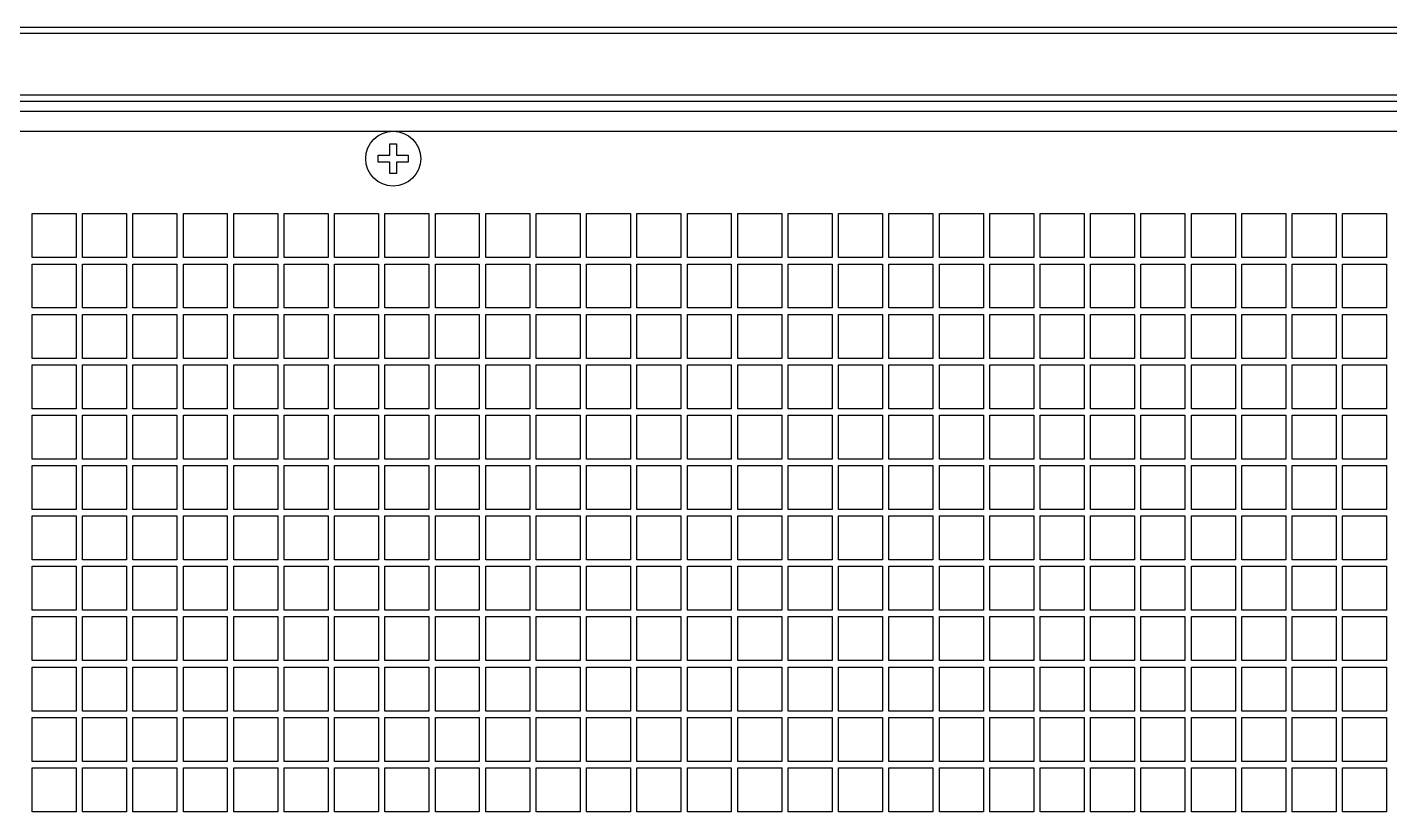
# Model space of a CAD drawing. Header units: millimetres. Extents: x 0 to 191, y 0 to 126.
# Drawn here: x 131.19 to 160.93, y 73.29 to 90.42 of the extents above; entities that cross this region are included whole.
import ezdxf

# ---------------------------------------------------------------- set-up
doc = ezdxf.new("R2010")
doc.units = ezdxf.units.MM
for name, color, linetype in [('2401-00460-M6-12PSTTHC_0', 7, 'Continuous'), ('4212-12590_0', 7, 'Continuous'), ('4212-12608_0', 7, 'Continuous'), ('4212-12662_0', 7, 'Continuous')]:
    doc.layers.add(name, color=color, linetype=linetype)

msp = doc.modelspace()

# ---------------------------------------------------------------- linework, layer by layer
at = {"layer": '2401-00460-M6-12PSTTHC_0', "color": 7, "linetype": 'Continuous'}
for p, q in [((139.105, 87.625), (139.105, 87.875)), ((139.105, 87.875), (139.255, 87.875)), ((139.255, 87.875), (139.255, 87.625)), ((138.855, 87.475), (138.855, 87.625)), ((138.855, 87.625), (139.105, 87.625)), ((139.105, 87.475), (138.855, 87.475)), ((139.105, 87.225), (139.105, 87.475)), ((139.255, 87.625), (139.505, 87.625)), ((139.255, 87.475), (139.255, 87.225)), ((139.505, 87.475), (139.255, 87.475)), ((139.505, 87.625), (139.505, 87.475)), ((139.255, 87.225), (139.105, 87.225))]:
    msp.add_line(p, q, dxfattribs=at)
msp.add_circle((139.18, 87.55), 0.6, dxfattribs=at)
at = {"layer": '4212-12590_0', "color": 7, "linetype": 'Continuous'}
msp.add_line((187.93, 88.58), (122.93, 88.58), dxfattribs=at)
at = {"layer": '4212-12608_0', "color": 7, "linetype": 'Continuous'}
for p, q in [((121.58, 88.15), (189.28, 88.15)), ((131.3, 85.39), (131.3, 86.35)), ((131.3, 86.35), (132.26, 86.35)), ((132.26, 86.35), (132.26, 85.39)), ((132.4, 85.39), (132.4, 86.35)), ((132.4, 86.35), (133.36, 86.35)), ((133.36, 86.35), (133.36, 85.39)), ((133.5, 85.39), (133.5, 86.35)), ((133.5, 86.35), (134.46, 86.35)), ((134.46, 86.35), (134.46, 85.39)), ((134.6, 85.39), (134.6, 86.35)), ((134.6, 86.35), (135.56, 86.35)), ((135.56, 86.35), (135.56, 85.39)), ((135.7, 85.39), (135.7, 86.35)), ((135.7, 86.35), (136.66, 86.35)), ((136.66, 86.35), (136.66, 85.39)), ((136.8, 85.39), (136.8, 86.35)), ((136.8, 86.35), (137.76, 86.35)), ((137.76, 86.35), (137.76, 85.39)), ((137.9, 85.39), (137.9, 86.35)), ((137.9, 86.35), (138.86, 86.35)), ((138.86, 86.35), (138.86, 85.39)), ((139, 85.39), (139, 86.35)), ((139, 86.35), (139.96, 86.35)), ((139.96, 86.35), (139.96, 85.39)), ((140.1, 85.39), (140.1, 86.35)), ((140.1, 86.35), (141.06, 86.35)), ((141.06, 86.35), (141.06, 85.39)), ((141.2, 85.39), (141.2, 86.35)), ((141.2, 86.35), (142.16, 86.35)), ((142.16, 86.35), (142.16, 85.39)), ((142.3, 85.39), (142.3, 86.35)), ((142.3, 86.35), (143.26, 86.35)), ((143.26, 86.35), (143.26, 85.39)), ((143.4, 85.39), (143.4, 86.35)), ((143.4, 86.35), (144.36, 86.35)), ((144.36, 86.35), (144.36, 85.39)), ((144.5, 85.39), (144.5, 86.35)), ((144.5, 86.35), (145.46, 86.35)), ((145.46, 86.35), (145.46, 85.39)), ((145.6, 85.39), (145.6, 86.35)), ((145.6, 86.35), (146.56, 86.35)), ((146.56, 86.35), (146.56, 85.39)), ((146.7, 85.39), (146.7, 86.35)), ((146.7, 86.35), (147.66, 86.35)), ((147.66, 86.35), (147.66, 85.39)), ((147.8, 85.39), (147.8, 86.35)), ((147.8, 86.35), (148.76, 86.35)), ((148.76, 86.35), (148.76, 85.39)), ((148.9, 85.39), (148.9, 86.35)), ((148.9, 86.35), (149.86, 86.35)), ((149.86, 86.35), (149.86, 85.39)), ((150, 85.39), (150, 86.35)), ((150, 86.35), (150.96, 86.35)), ((150.96, 86.35), (150.96, 85.39)), ((151.1, 85.39), (151.1, 86.35)), ((151.1, 86.35), (152.06, 86.35)), ((152.06, 86.35), (152.06, 85.39)), ((152.2, 85.39), (152.2, 86.35)), ((152.2, 86.35), (153.16, 86.35)), ((153.16, 86.35), (153.16, 85.39)), ((153.3, 85.39), (153.3, 86.35)), ((153.3, 86.35), (154.26, 86.35)), ((154.26, 86.35), (154.26, 85.39)), ((154.4, 85.39), (154.4, 86.35)), ((154.4, 86.35), (155.36, 86.35)), ((155.36, 86.35), (155.36, 85.39)), ((155.5, 85.39), (155.5, 86.35)), ((155.5, 86.35), (156.46, 86.35)), ((156.46, 86.35), (156.46, 85.39)), ((156.6, 85.39), (156.6, 86.35)), ((156.6, 86.35), (157.56, 86.35)), ((157.56, 86.35), (157.56, 85.39)), ((157.7, 85.39), (157.7, 86.35)), ((157.7, 86.35), (158.66, 86.35)), ((158.66, 86.35), (158.66, 85.39)), ((158.8, 85.39), (158.8, 86.35)), ((158.8, 86.35), (159.76, 86.35)), ((159.76, 86.35), (159.76, 85.39)), ((159.9, 85.39), (159.9, 86.35)), ((159.9, 86.35), (160.86, 86.35)), ((160.86, 86.35), (160.86, 85.39)), ((132.26, 85.39), (131.3, 85.39)), ((133.36, 85.39), (132.4, 85.39)), ((134.46, 85.39), (133.5, 85.39)), ((135.56, 85.39), (134.6, 85.39)), ((136.66, 85.39), (135.7, 85.39)), ((137.76, 85.39), (136.8, 85.39)), ((138.86, 85.39), (137.9, 85.39)), ((139.96, 85.39), (139, 85.39)), ((141.06, 85.39), (140.1, 85.39)), ((142.16, 85.39), (141.2, 85.39)), ((143.26, 85.39), (142.3, 85.39)), ((144.36, 85.39), (143.4, 85.39)), ((145.46, 85.39), (144.5, 85.39)), ((146.56, 85.39), (145.6, 85.39)), ((147.66, 85.39), (146.7, 85.39)), ((148.76, 85.39), (147.8, 85.39)), ((149.86, 85.39), (148.9, 85.39)), ((150.96, 85.39), (150, 85.39)), ((152.06, 85.39), (151.1, 85.39)), ((153.16, 85.39), (152.2, 85.39)), ((154.26, 85.39), (153.3, 85.39)), ((155.36, 85.39), (154.4, 85.39)), ((156.46, 85.39), (155.5, 85.39)), ((157.56, 85.39), (156.6, 85.39)), ((158.66, 85.39), (157.7, 85.39)), ((159.76, 85.39), (158.8, 85.39)), ((160.86, 85.39), (159.9, 85.39)), ((131.3, 84.29), (131.3, 85.25)), ((131.3, 85.25), (132.26, 85.25)), ((132.26, 85.25), (132.26, 84.29)), ((132.4, 84.29), (132.4, 85.25)), ((132.4, 85.25), (133.36, 85.25)), ((133.36, 85.25), (133.36, 84.29)), ((133.5, 84.29), (133.5, 85.25)), ((133.5, 85.25), (134.46, 85.25)), ((134.46, 85.25), (134.46, 84.29)), ((134.6, 84.29), (134.6, 85.25)), ((134.6, 85.25), (135.56, 85.25)), ((135.56, 85.25), (135.56, 84.29)), ((135.7, 84.29), (135.7, 85.25)), ((135.7, 85.25), (136.66, 85.25)), ((136.66, 85.25), (136.66, 84.29)), ((136.8, 84.29), (136.8, 85.25)), ((136.8, 85.25), (137.76, 85.25)), ((137.76, 85.25), (137.76, 84.29)), ((137.9, 84.29), (137.9, 85.25)), ((137.9, 85.25), (138.86, 85.25)), ((138.86, 85.25), (138.86, 84.29)), ((139, 84.29), (139, 85.25)), ((139, 85.25), (139.96, 85.25)), ((139.96, 85.25), (139.96, 84.29)), ((140.1, 84.29), (140.1, 85.25)), ((140.1, 85.25), (141.06, 85.25)), ((141.06, 85.25), (141.06, 84.29)), ((141.2, 84.29), (141.2, 85.25)), ((141.2, 85.25), (142.16, 85.25)), ((142.16, 85.25), (142.16, 84.29)), ((142.3, 84.29), (142.3, 85.25)), ((142.3, 85.25), (143.26, 85.25)), ((143.26, 85.25), (143.26, 84.29)), ((143.4, 84.29), (143.4, 85.25)), ((143.4, 85.25), (144.36, 85.25)), ((144.36, 85.25), (144.36, 84.29)), ((144.5, 84.29), (144.5, 85.25)), ((144.5, 85.25), (145.46, 85.25)), ((145.46, 85.25), (145.46, 84.29)), ((145.6, 84.29), (145.6, 85.25)), ((145.6, 85.25), (146.56, 85.25)), ((146.56, 85.25), (146.56, 84.29)), ((146.7, 84.29), (146.7, 85.25)), ((146.7, 85.25), (147.66, 85.25)), ((147.66, 85.25), (147.66, 84.29)), ((147.8, 84.29), (147.8, 85.25)), ((147.8, 85.25), (148.76, 85.25)), ((148.76, 85.25), (148.76, 84.29)), ((148.9, 84.29), (148.9, 85.25)), ((148.9, 85.25), (149.86, 85.25)), ((149.86, 85.25), (149.86, 84.29)), ((150, 84.29), (150, 85.25)), ((150, 85.25), (150.96, 85.25)), ((150.96, 85.25), (150.96, 84.29)), ((151.1, 84.29), (151.1, 85.25)), ((151.1, 85.25), (152.06, 85.25)), ((152.06, 85.25), (152.06, 84.29)), ((152.2, 84.29), (152.2, 85.25)), ((152.2, 85.25), (153.16, 85.25)), ((153.16, 85.25), (153.16, 84.29)), ((153.3, 84.29), (153.3, 85.25)), ((153.3, 85.25), (154.26, 85.25)), ((154.26, 85.25), (154.26, 84.29)), ((154.4, 84.29), (154.4, 85.25)), ((154.4, 85.25), (155.36, 85.25)), ((155.36, 85.25), (155.36, 84.29)), ((155.5, 84.29), (155.5, 85.25)), ((155.5, 85.25), (156.46, 85.25)), ((156.46, 85.25), (156.46, 84.29)), ((156.6, 84.29), (156.6, 85.25)), ((156.6, 85.25), (157.56, 85.25)), ((157.56, 85.25), (157.56, 84.29)), ((157.7, 84.29), (157.7, 85.25)), ((157.7, 85.25), (158.66, 85.25)), ((158.66, 85.25), (158.66, 84.29)), ((158.8, 84.29), (158.8, 85.25)), ((158.8, 85.25), (159.76, 85.25)), ((159.76, 85.25), (159.76, 84.29)), ((159.9, 84.29), (159.9, 85.25)), ((159.9, 85.25), (160.86, 85.25)), ((160.86, 85.25), (160.86, 84.29)), ((132.26, 84.29), (131.3, 84.29)), ((133.36, 84.29), (132.4, 84.29)), ((134.46, 84.29), (133.5, 84.29)), ((135.56, 84.29), (134.6, 84.29)), ((136.66, 84.29), (135.7, 84.29)), ((137.76, 84.29), (136.8, 84.29)), ((138.86, 84.29), (137.9, 84.29)), ((139.96, 84.29), (139, 84.29)), ((141.06, 84.29), (140.1, 84.29)), ((142.16, 84.29), (141.2, 84.29)), ((143.26, 84.29), (142.3, 84.29)), ((144.36, 84.29), (143.4, 84.29)), ((145.46, 84.29), (144.5, 84.29)), ((146.56, 84.29), (145.6, 84.29)), ((147.66, 84.29), (146.7, 84.29)), ((148.76, 84.29), (147.8, 84.29)), ((149.86, 84.29), (148.9, 84.29)), ((150.96, 84.29), (150, 84.29)), ((152.06, 84.29), (151.1, 84.29)), ((153.16, 84.29), (152.2, 84.29)), ((154.26, 84.29), (153.3, 84.29)), ((155.36, 84.29), (154.4, 84.29)), ((156.46, 84.29), (155.5, 84.29)), ((157.56, 84.29), (156.6, 84.29)), ((158.66, 84.29), (157.7, 84.29)), ((159.76, 84.29), (158.8, 84.29)), ((160.86, 84.29), (159.9, 84.29)), ((131.3, 83.19), (131.3, 84.15)), ((131.3, 84.15), (132.26, 84.15)), ((132.26, 84.15), (132.26, 83.19)), ((132.4, 83.19), (132.4, 84.15)), ((132.4, 84.15), (133.36, 84.15)), ((133.36, 84.15), (133.36, 83.19)), ((133.5, 83.19), (133.5, 84.15)), ((133.5, 84.15), (134.46, 84.15)), ((134.46, 84.15), (134.46, 83.19)), ((134.6, 83.19), (134.6, 84.15)), ((134.6, 84.15), (135.56, 84.15)), ((135.56, 84.15), (135.56, 83.19)), ((135.7, 83.19), (135.7, 84.15)), ((135.7, 84.15), (136.66, 84.15)), ((136.66, 84.15), (136.66, 83.19)), ((136.8, 83.19), (136.8, 84.15)), ((136.8, 84.15), (137.76, 84.15)), ((137.76, 84.15), (137.76, 83.19)), ((137.9, 83.19), (137.9, 84.15)), ((137.9, 84.15), (138.86, 84.15)), ((138.86, 84.15), (138.86, 83.19)), ((139, 83.19), (139, 84.15)), ((139, 84.15), (139.96, 84.15)), ((139.96, 84.15), (139.96, 83.19)), ((140.1, 83.19), (140.1, 84.15)), ((140.1, 84.15), (141.06, 84.15)), ((141.06, 84.15), (141.06, 83.19)), ((141.2, 83.19), (141.2, 84.15)), ((141.2, 84.15), (142.16, 84.15)), ((142.16, 84.15), (142.16, 83.19)), ((142.3, 83.19), (142.3, 84.15)), ((142.3, 84.15), (143.26, 84.15)), ((143.26, 84.15), (143.26, 83.19)), ((143.4, 83.19), (143.4, 84.15)), ((143.4, 84.15), (144.36, 84.15)), ((144.36, 84.15), (144.36, 83.19)), ((144.5, 83.19), (144.5, 84.15)), ((144.5, 84.15), (145.46, 84.15)), ((145.46, 84.15), (145.46, 83.19)), ((145.6, 83.19), (145.6, 84.15)), ((145.6, 84.15), (146.56, 84.15)), ((146.56, 84.15), (146.56, 83.19)), ((146.7, 83.19), (146.7, 84.15)), ((146.7, 84.15), (147.66, 84.15)), ((147.66, 84.15), (147.66, 83.19)), ((147.8, 83.19), (147.8, 84.15)), ((147.8, 84.15), (148.76, 84.15)), ((148.76, 84.15), (148.76, 83.19)), ((148.9, 83.19), (148.9, 84.15)), ((148.9, 84.15), (149.86, 84.15)), ((149.86, 84.15), (149.86, 83.19)), ((150, 83.19), (150, 84.15)), ((150, 84.15), (150.96, 84.15)), ((150.96, 84.15), (150.96, 83.19)), ((151.1, 83.19), (151.1, 84.15)), ((151.1, 84.15), (152.06, 84.15)), ((152.06, 84.15), (152.06, 83.19)), ((152.2, 83.19), (152.2, 84.15)), ((152.2, 84.15), (153.16, 84.15)), ((153.16, 84.15), (153.16, 83.19)), ((153.3, 83.19), (153.3, 84.15)), ((153.3, 84.15), (154.26, 84.15)), ((154.26, 84.15), (154.26, 83.19)), ((154.4, 83.19), (154.4, 84.15)), ((154.4, 84.15), (155.36, 84.15)), ((155.36, 84.15), (155.36, 83.19)), ((155.5, 83.19), (155.5, 84.15)), ((155.5, 84.15), (156.46, 84.15)), ((156.46, 84.15), (156.46, 83.19)), ((156.6, 83.19), (156.6, 84.15)), ((156.6, 84.15), (157.56, 84.15)), ((157.56, 84.15), (157.56, 83.19)), ((157.7, 83.19), (157.7, 84.15)), ((157.7, 84.15), (158.66, 84.15)), ((158.66, 84.15), (158.66, 83.19)), ((158.8, 83.19), (158.8, 84.15)), ((158.8, 84.15), (159.76, 84.15)), ((159.76, 84.15), (159.76, 83.19)), ((159.9, 83.19), (159.9, 84.15)), ((159.9, 84.15), (160.86, 84.15)), ((160.86, 84.15), (160.86, 83.19)), ((132.26, 83.19), (131.3, 83.19)), ((131.3, 82.09), (131.3, 83.05)), ((131.3, 83.05), (132.26, 83.05)), ((132.26, 83.05), (132.26, 82.09)), ((133.36, 83.19), (132.4, 83.19)), ((132.4, 82.09), (132.4, 83.05)), ((132.4, 83.05), (133.36, 83.05)), ((133.36, 83.05), (133.36, 82.09)), ((134.46, 83.19), (133.5, 83.19)), ((133.5, 82.09), (133.5, 83.05)), ((133.5, 83.05), (134.46, 83.05)), ((134.46, 83.05), (134.46, 82.09)), ((135.56, 83.19), (134.6, 83.19)), ((134.6, 82.09), (134.6, 83.05)), ((134.6, 83.05), (135.56, 83.05)), ((135.56, 83.05), (135.56, 82.09)), ((136.66, 83.19), (135.7, 83.19)), ((135.7, 82.09), (135.7, 83.05)), ((135.7, 83.05), (136.66, 83.05)), ((136.66, 83.05), (136.66, 82.09)), ((137.76, 83.19), (136.8, 83.19)), ((136.8, 82.09), (136.8, 83.05)), ((136.8, 83.05), (137.76, 83.05)), ((137.76, 83.05), (137.76, 82.09)), ((138.86, 83.19), (137.9, 83.19)), ((137.9, 82.09), (137.9, 83.05)), ((137.9, 83.05), (138.86, 83.05)), ((138.86, 83.05), (138.86, 82.09)), ((139.96, 83.19), (139, 83.19)), ((139, 82.09), (139, 83.05)), ((139, 83.05), (139.96, 83.05)), ((139.96, 83.05), (139.96, 82.09)), ((141.06, 83.19), (140.1, 83.19)), ((140.1, 82.09), (140.1, 83.05)), ((140.1, 83.05), (141.06, 83.05)), ((141.06, 83.05), (141.06, 82.09)), ((142.16, 83.19), (141.2, 83.19)), ((141.2, 82.09), (141.2, 83.05)), ((141.2, 83.05), (142.16, 83.05)), ((142.16, 83.05), (142.16, 82.09)), ((143.26, 83.19), (142.3, 83.19)), ((142.3, 82.09), (142.3, 83.05)), ((142.3, 83.05), (143.26, 83.05)), ((143.26, 83.05), (143.26, 82.09)), ((144.36, 83.19), (143.4, 83.19)), ((143.4, 82.09), (143.4, 83.05)), ((143.4, 83.05), (144.36, 83.05)), ((144.36, 83.05), (144.36, 82.09)), ((145.46, 83.19), (144.5, 83.19)), ((144.5, 82.09), (144.5, 83.05)), ((144.5, 83.05), (145.46, 83.05)), ((145.46, 83.05), (145.46, 82.09)), ((146.56, 83.19), (145.6, 83.19)), ((145.6, 82.09), (145.6, 83.05)), ((145.6, 83.05), (146.56, 83.05)), ((146.56, 83.05), (146.56, 82.09)), ((147.66, 83.19), (146.7, 83.19)), ((146.7, 82.09), (146.7, 83.05)), ((146.7, 83.05), (147.66, 83.05)), ((147.66, 83.05), (147.66, 82.09)), ((148.76, 83.19), (147.8, 83.19)), ((147.8, 82.09), (147.8, 83.05)), ((147.8, 83.05), (148.76, 83.05)), ((148.76, 83.05), (148.76, 82.09)), ((149.86, 83.19), (148.9, 83.19)), ((148.9, 82.09), (148.9, 83.05)), ((148.9, 83.05), (149.86, 83.05)), ((149.86, 83.05), (149.86, 82.09)), ((150.96, 83.19), (150, 83.19)), ((150, 83.05), (150.96, 83.05)), ((150, 82.09), (150, 83.05)), ((150.96, 83.05), (150.96, 82.09)), ((152.06, 83.19), (151.1, 83.19)), ((151.1, 83.05), (152.06, 83.05)), ((151.1, 82.09), (151.1, 83.05)), ((152.06, 83.05), (152.06, 82.09)), ((153.16, 83.19), (152.2, 83.19)), ((152.2, 83.05), (153.16, 83.05)), ((152.2, 82.09), (152.2, 83.05)), ((153.16, 83.05), (153.16, 82.09)), ((154.26, 83.19), (153.3, 83.19)), ((153.3, 83.05), (154.26, 83.05)), ((153.3, 82.09), (153.3, 83.05)), ((154.26, 83.05), (154.26, 82.09)), ((155.36, 83.19), (154.4, 83.19)), ((154.4, 83.05), (155.36, 83.05)), ((154.4, 82.09), (154.4, 83.05)), ((155.36, 83.05), (155.36, 82.09)), ((156.46, 83.19), (155.5, 83.19)), ((155.5, 83.05), (156.46, 83.05)), ((155.5, 82.09), (155.5, 83.05)), ((156.46, 83.05), (156.46, 82.09)), ((157.56, 83.19), (156.6, 83.19)), ((156.6, 83.05), (157.56, 83.05)), ((156.6, 82.09), (156.6, 83.05)), ((157.56, 83.05), (157.56, 82.09)), ((158.66, 83.19), (157.7, 83.19)), ((157.7, 83.05), (158.66, 83.05)), ((157.7, 82.09), (157.7, 83.05)), ((158.66, 83.05), (158.66, 82.09)), ((159.76, 83.19), (158.8, 83.19)), ((158.8, 83.05), (159.76, 83.05)), ((158.8, 82.09), (158.8, 83.05)), ((159.76, 83.05), (159.76, 82.09)), ((160.86, 83.19), (159.9, 83.19)), ((159.9, 83.05), (160.86, 83.05)), ((159.9, 82.09), (159.9, 83.05)), ((160.86, 83.05), (160.86, 82.09)), ((132.26, 82.09), (131.3, 82.09)), ((133.36, 82.09), (132.4, 82.09)), ((134.46, 82.09), (133.5, 82.09)), ((135.56, 82.09), (134.6, 82.09)), ((136.66, 82.09), (135.7, 82.09)), ((137.76, 82.09), (136.8, 82.09)), ((138.86, 82.09), (137.9, 82.09)), ((139.96, 82.09), (139, 82.09)), ((141.06, 82.09), (140.1, 82.09)), ((142.16, 82.09), (141.2, 82.09)), ((143.26, 82.09), (142.3, 82.09)), ((144.36, 82.09), (143.4, 82.09)), ((145.46, 82.09), (144.5, 82.09)), ((146.56, 82.09), (145.6, 82.09)), ((147.66, 82.09), (146.7, 82.09)), ((148.76, 82.09), (147.8, 82.09)), ((149.86, 82.09), (148.9, 82.09)), ((150.96, 82.09), (150, 82.09)), ((152.06, 82.09), (151.1, 82.09)), ((153.16, 82.09), (152.2, 82.09)), ((154.26, 82.09), (153.3, 82.09)), ((155.36, 82.09), (154.4, 82.09)), ((156.46, 82.09), (155.5, 82.09)), ((157.56, 82.09), (156.6, 82.09)), ((158.66, 82.09), (157.7, 82.09)), ((159.76, 82.09), (158.8, 82.09)), ((160.86, 82.09), (159.9, 82.09)), ((131.3, 80.99), (131.3, 81.95)), ((131.3, 81.95), (132.26, 81.95)), ((132.26, 81.95), (132.26, 80.99)), ((132.4, 80.99), (132.4, 81.95)), ((132.4, 81.95), (133.36, 81.95)), ((133.36, 81.95), (133.36, 80.99)), ((133.5, 80.99), (133.5, 81.95)), ((133.5, 81.95), (134.46, 81.95)), ((134.46, 81.95), (134.46, 80.99)), ((134.6, 80.99), (134.6, 81.95)), ((134.6, 81.95), (135.56, 81.95)), ((135.56, 81.95), (135.56, 80.99)), ((135.7, 80.99), (135.7, 81.95)), ((135.7, 81.95), (136.66, 81.95)), ((136.66, 81.95), (136.66, 80.99)), ((136.8, 80.99), (136.8, 81.95)), ((136.8, 81.95), (137.76, 81.95)), ((137.76, 81.95), (137.76, 80.99)), ((137.9, 80.99), (137.9, 81.95)), ((137.9, 81.95), (138.86, 81.95)), ((138.86, 81.95), (138.86, 80.99)), ((139, 80.99), (139, 81.95)), ((139, 81.95), (139.96, 81.95)), ((139.96, 81.95), (139.96, 80.99)), ((140.1, 80.99), (140.1, 81.95)), ((140.1, 81.95), (141.06, 81.95)), ((141.06, 81.95), (141.06, 80.99)), ((141.2, 80.99), (141.2, 81.95)), ((141.2, 81.95), (142.16, 81.95)), ((142.16, 81.95), (142.16, 80.99)), ((142.3, 80.99), (142.3, 81.95)), ((142.3, 81.95), (143.26, 81.95)), ((143.26, 81.95), (143.26, 80.99)), ((143.4, 80.99), (143.4, 81.95)), ((143.4, 81.95), (144.36, 81.95)), ((144.36, 81.95), (144.36, 80.99)), ((144.5, 80.99), (144.5, 81.95)), ((144.5, 81.95), (145.46, 81.95)), ((145.46, 81.95), (145.46, 80.99)), ((145.6, 80.99), (145.6, 81.95)), ((145.6, 81.95), (146.56, 81.95)), ((146.56, 81.95), (146.56, 80.99)), ((146.7, 80.99), (146.7, 81.95)), ((146.7, 81.95), (147.66, 81.95)), ((147.66, 81.95), (147.66, 80.99)), ((147.8, 80.99), (147.8, 81.95)), ((147.8, 81.95), (148.76, 81.95)), ((148.76, 81.95), (148.76, 80.99)), ((148.9, 80.99), (148.9, 81.95)), ((148.9, 81.95), (149.86, 81.95)), ((149.86, 81.95), (149.86, 80.99)), ((150, 81.95), (150.96, 81.95)), ((150, 80.99), (150, 81.95)), ((150.96, 81.95), (150.96, 80.99)), ((151.1, 81.95), (152.06, 81.95)), ((151.1, 80.99), (151.1, 81.95)), ((152.06, 81.95), (152.06, 80.99)), ((152.2, 81.95), (153.16, 81.95)), ((152.2, 80.99), (152.2, 81.95)), ((153.16, 81.95), (153.16, 80.99)), ((153.3, 81.95), (154.26, 81.95)), ((153.3, 80.99), (153.3, 81.95)), ((154.26, 81.95), (154.26, 80.99)), ((154.4, 81.95), (155.36, 81.95)), ((154.4, 80.99), (154.4, 81.95)), ((155.36, 81.95), (155.36, 80.99)), ((155.5, 81.95), (156.46, 81.95)), ((155.5, 80.99), (155.5, 81.95)), ((156.46, 81.95), (156.46, 80.99)), ((156.6, 81.95), (157.56, 81.95)), ((156.6, 80.99), (156.6, 81.95)), ((157.56, 81.95), (157.56, 80.99)), ((157.7, 81.95), (158.66, 81.95)), ((157.7, 80.99), (157.7, 81.95)), ((158.66, 81.95), (158.66, 80.99)), ((158.8, 81.95), (159.76, 81.95)), ((158.8, 80.99), (158.8, 81.95)), ((159.76, 81.95), (159.76, 80.99)), ((159.9, 81.95), (160.86, 81.95)), ((159.9, 80.99), (159.9, 81.95)), ((160.86, 81.95), (160.86, 80.99)), ((132.26, 80.99), (131.3, 80.99)), ((133.36, 80.99), (132.4, 80.99)), ((134.46, 80.99), (133.5, 80.99)), ((135.56, 80.99), (134.6, 80.99)), ((136.66, 80.99), (135.7, 80.99)), ((137.76, 80.99), (136.8, 80.99)), ((138.86, 80.99), (137.9, 80.99)), ((139.96, 80.99), (139, 80.99)), ((141.06, 80.99), (140.1, 80.99)), ((142.16, 80.99), (141.2, 80.99)), ((143.26, 80.99), (142.3, 80.99)), ((144.36, 80.99), (143.4, 80.99)), ((145.46, 80.99), (144.5, 80.99)), ((146.56, 80.99), (145.6, 80.99)), ((147.66, 80.99), (146.7, 80.99)), ((148.76, 80.99), (147.8, 80.99)), ((149.86, 80.99), (148.9, 80.99)), ((150.96, 80.99), (150, 80.99)), ((152.06, 80.99), (151.1, 80.99)), ((153.16, 80.99), (152.2, 80.99)), ((154.26, 80.99), (153.3, 80.99)), ((155.36, 80.99), (154.4, 80.99)), ((156.46, 80.99), (155.5, 80.99)), ((157.56, 80.99), (156.6, 80.99)), ((158.66, 80.99), (157.7, 80.99)), ((159.76, 80.99), (158.8, 80.99)), ((160.86, 80.99), (159.9, 80.99)), ((131.3, 79.89), (131.3, 80.85)), ((131.3, 80.85), (132.26, 80.85)), ((132.26, 80.85), (132.26, 79.89)), ((132.4, 79.89), (132.4, 80.85)), ((132.4, 80.85), (133.36, 80.85)), ((133.36, 80.85), (133.36, 79.89)), ((133.5, 79.89), (133.5, 80.85)), ((133.5, 80.85), (134.46, 80.85)), ((134.46, 80.85), (134.46, 79.89)), ((134.6, 79.89), (134.6, 80.85)), ((134.6, 80.85), (135.56, 80.85)), ((135.56, 80.85), (135.56, 79.89)), ((135.7, 79.89), (135.7, 80.85)), ((135.7, 80.85), (136.66, 80.85)), ((136.66, 80.85), (136.66, 79.89)), ((136.8, 79.89), (136.8, 80.85)), ((136.8, 80.85), (137.76, 80.85)), ((137.76, 80.85), (137.76, 79.89)), ((137.9, 79.89), (137.9, 80.85)), ((137.9, 80.85), (138.86, 80.85)), ((138.86, 80.85), (138.86, 79.89)), ((139, 79.89), (139, 80.85)), ((139, 80.85), (139.96, 80.85)), ((139.96, 80.85), (139.96, 79.89)), ((140.1, 79.89), (140.1, 80.85)), ((140.1, 80.85), (141.06, 80.85)), ((141.06, 80.85), (141.06, 79.89)), ((141.2, 79.89), (141.2, 80.85)), ((141.2, 80.85), (142.16, 80.85)), ((142.16, 80.85), (142.16, 79.89)), ((142.3, 79.89), (142.3, 80.85)), ((142.3, 80.85), (143.26, 80.85)), ((143.26, 80.85), (143.26, 79.89)), ((143.4, 79.89), (143.4, 80.85)), ((143.4, 80.85), (144.36, 80.85)), ((144.36, 80.85), (144.36, 79.89)), ((144.5, 79.89), (144.5, 80.85)), ((144.5, 80.85), (145.46, 80.85)), ((145.46, 80.85), (145.46, 79.89)), ((145.6, 79.89), (145.6, 80.85)), ((145.6, 80.85), (146.56, 80.85)), ((146.56, 80.85), (146.56, 79.89)), ((146.7, 79.89), (146.7, 80.85)), ((146.7, 80.85), (147.66, 80.85)), ((147.66, 80.85), (147.66, 79.89)), ((147.8, 79.89), (147.8, 80.85)), ((147.8, 80.85), (148.76, 80.85)), ((148.76, 80.85), (148.76, 79.89)), ((148.9, 79.89), (148.9, 80.85)), ((148.9, 80.85), (149.86, 80.85)), ((149.86, 80.85), (149.86, 79.89)), ((150, 80.85), (150.96, 80.85)), ((150, 79.89), (150, 80.85)), ((150.96, 80.85), (150.96, 79.89)), ((151.1, 80.85), (152.06, 80.85)), ((151.1, 79.89), (151.1, 80.85)), ((152.06, 80.85), (152.06, 79.89)), ((152.2, 80.85), (153.16, 80.85)), ((152.2, 79.89), (152.2, 80.85)), ((153.16, 80.85), (153.16, 79.89)), ((153.3, 80.85), (154.26, 80.85)), ((153.3, 79.89), (153.3, 80.85)), ((154.26, 80.85), (154.26, 79.89)), ((154.4, 80.85), (155.36, 80.85)), ((154.4, 79.89), (154.4, 80.85)), ((155.36, 80.85), (155.36, 79.89)), ((155.5, 80.85), (156.46, 80.85)), ((155.5, 79.89), (155.5, 80.85)), ((156.46, 80.85), (156.46, 79.89)), ((156.6, 80.85), (157.56, 80.85)), ((156.6, 79.89), (156.6, 80.85)), ((157.56, 80.85), (157.56, 79.89)), ((157.7, 80.85), (158.66, 80.85)), ((157.7, 79.89), (157.7, 80.85)), ((158.66, 80.85), (158.66, 79.89)), ((158.8, 80.85), (159.76, 80.85)), ((158.8, 79.89), (158.8, 80.85)), ((159.76, 80.85), (159.76, 79.89)), ((159.9, 80.85), (160.86, 80.85)), ((159.9, 79.89), (159.9, 80.85)), ((160.86, 80.85), (160.86, 79.89)), ((132.26, 79.89), (131.3, 79.89)), ((131.3, 78.79), (131.3, 79.75)), ((131.3, 79.75), (132.26, 79.75)), ((132.26, 79.75), (132.26, 78.79)), ((133.36, 79.89), (132.4, 79.89)), ((132.4, 78.79), (132.4, 79.75)), ((132.4, 79.75), (133.36, 79.75)), ((133.36, 79.75), (133.36, 78.79)), ((134.46, 79.89), (133.5, 79.89)), ((133.5, 78.79), (133.5, 79.75)), ((133.5, 79.75), (134.46, 79.75)), ((134.46, 79.75), (134.46, 78.79)), ((135.56, 79.89), (134.6, 79.89)), ((134.6, 78.79), (134.6, 79.75)), ((134.6, 79.75), (135.56, 79.75)), ((135.56, 79.75), (135.56, 78.79)), ((136.66, 79.89), (135.7, 79.89)), ((135.7, 78.79), (135.7, 79.75)), ((135.7, 79.75), (136.66, 79.75)), ((136.66, 79.75), (136.66, 78.79)), ((137.76, 79.89), (136.8, 79.89)), ((136.8, 78.79), (136.8, 79.75)), ((136.8, 79.75), (137.76, 79.75)), ((137.76, 79.75), (137.76, 78.79)), ((138.86, 79.89), (137.9, 79.89)), ((137.9, 78.79), (137.9, 79.75)), ((137.9, 79.75), (138.86, 79.75)), ((138.86, 79.75), (138.86, 78.79)), ((139.96, 79.89), (139, 79.89)), ((139, 78.79), (139, 79.75)), ((139, 79.75), (139.96, 79.75)), ((139.96, 79.75), (139.96, 78.79)), ((141.06, 79.89), (140.1, 79.89)), ((140.1, 78.79), (140.1, 79.75)), ((140.1, 79.75), (141.06, 79.75)), ((141.06, 79.75), (141.06, 78.79)), ((142.16, 79.89), (141.2, 79.89)), ((141.2, 78.79), (141.2, 79.75)), ((141.2, 79.75), (142.16, 79.75)), ((142.16, 79.75), (142.16, 78.79)), ((143.26, 79.89), (142.3, 79.89)), ((142.3, 78.79), (142.3, 79.75)), ((142.3, 79.75), (143.26, 79.75)), ((143.26, 79.75), (143.26, 78.79)), ((144.36, 79.89), (143.4, 79.89)), ((143.4, 78.79), (143.4, 79.75)), ((143.4, 79.75), (144.36, 79.75)), ((144.36, 79.75), (144.36, 78.79)), ((145.46, 79.89), (144.5, 79.89)), ((144.5, 78.79), (144.5, 79.75)), ((144.5, 79.75), (145.46, 79.75)), ((145.46, 79.75), (145.46, 78.79)), ((146.56, 79.89), (145.6, 79.89)), ((145.6, 78.79), (145.6, 79.75)), ((145.6, 79.75), (146.56, 79.75)), ((146.56, 79.75), (146.56, 78.79)), ((147.66, 79.89), (146.7, 79.89)), ((146.7, 78.79), (146.7, 79.75)), ((146.7, 79.75), (147.66, 79.75)), ((147.66, 79.75), (147.66, 78.79)), ((148.76, 79.89), (147.8, 79.89)), ((147.8, 78.79), (147.8, 79.75)), ((147.8, 79.75), (148.76, 79.75)), ((148.76, 79.75), (148.76, 78.79)), ((149.86, 79.89), (148.9, 79.89)), ((148.9, 78.79), (148.9, 79.75)), ((148.9, 79.75), (149.86, 79.75)), ((149.86, 79.75), (149.86, 78.79)), ((150.96, 79.89), (150, 79.89)), ((150, 79.75), (150.96, 79.75)), ((150, 78.79), (150, 79.75)), ((150.96, 79.75), (150.96, 78.79)), ((152.06, 79.89), (151.1, 79.89)), ((151.1, 79.75), (152.06, 79.75)), ((151.1, 78.79), (151.1, 79.75)), ((152.06, 79.75), (152.06, 78.79)), ((153.16, 79.89), (152.2, 79.89)), ((152.2, 79.75), (153.16, 79.75)), ((152.2, 78.79), (152.2, 79.75)), ((153.16, 79.75), (153.16, 78.79)), ((154.26, 79.89), (153.3, 79.89)), ((153.3, 79.75), (154.26, 79.75)), ((153.3, 78.79), (153.3, 79.75)), ((154.26, 79.75), (154.26, 78.79)), ((155.36, 79.89), (154.4, 79.89)), ((154.4, 79.75), (155.36, 79.75)), ((154.4, 78.79), (154.4, 79.75)), ((155.36, 79.75), (155.36, 78.79)), ((156.46, 79.89), (155.5, 79.89)), ((155.5, 79.75), (156.46, 79.75)), ((155.5, 78.79), (155.5, 79.75)), ((156.46, 79.75), (156.46, 78.79)), ((157.56, 79.89), (156.6, 79.89)), ((156.6, 79.75), (157.56, 79.75)), ((156.6, 78.79), (156.6, 79.75)), ((157.56, 79.75), (157.56, 78.79)), ((158.66, 79.89), (157.7, 79.89)), ((157.7, 79.75), (158.66, 79.75)), ((157.7, 78.79), (157.7, 79.75)), ((158.66, 79.75), (158.66, 78.79)), ((159.76, 79.89), (158.8, 79.89)), ((158.8, 79.75), (159.76, 79.75)), ((158.8, 78.79), (158.8, 79.75)), ((159.76, 79.75), (159.76, 78.79)), ((160.86, 79.89), (159.9, 79.89)), ((159.9, 79.75), (160.86, 79.75)), ((159.9, 78.79), (159.9, 79.75)), ((160.86, 79.75), (160.86, 78.79)), ((132.26, 78.79), (131.3, 78.79)), ((131.3, 77.69), (131.3, 78.65)), ((131.3, 78.65), (132.26, 78.65)), ((132.26, 78.65), (132.26, 77.69)), ((133.36, 78.79), (132.4, 78.79)), ((132.4, 77.69), (132.4, 78.65)), ((132.4, 78.65), (133.36, 78.65)), ((133.36, 78.65), (133.36, 77.69)), ((134.46, 78.79), (133.5, 78.79)), ((133.5, 77.69), (133.5, 78.65)), ((133.5, 78.65), (134.46, 78.65)), ((134.46, 78.65), (134.46, 77.69)), ((135.56, 78.79), (134.6, 78.79)), ((134.6, 77.69), (134.6, 78.65)), ((134.6, 78.65), (135.56, 78.65)), ((135.56, 78.65), (135.56, 77.69)), ((136.66, 78.79), (135.7, 78.79)), ((135.7, 77.69), (135.7, 78.65)), ((135.7, 78.65), (136.66, 78.65)), ((136.66, 78.65), (136.66, 77.69)), ((137.76, 78.79), (136.8, 78.79)), ((136.8, 77.69), (136.8, 78.65)), ((136.8, 78.65), (137.76, 78.65)), ((137.76, 78.65), (137.76, 77.69)), ((138.86, 78.79), (137.9, 78.79)), ((137.9, 77.69), (137.9, 78.65)), ((137.9, 78.65), (138.86, 78.65)), ((138.86, 78.65), (138.86, 77.69)), ((139.96, 78.79), (139, 78.79)), ((139, 77.69), (139, 78.65)), ((139, 78.65), (139.96, 78.65)), ((139.96, 78.65), (139.96, 77.69)), ((141.06, 78.79), (140.1, 78.79)), ((140.1, 77.69), (140.1, 78.65)), ((140.1, 78.65), (141.06, 78.65)), ((141.06, 78.65), (141.06, 77.69)), ((142.16, 78.79), (141.2, 78.79)), ((141.2, 77.69), (141.2, 78.65)), ((141.2, 78.65), (142.16, 78.65)), ((142.16, 78.65), (142.16, 77.69)), ((143.26, 78.79), (142.3, 78.79)), ((142.3, 77.69), (142.3, 78.65)), ((142.3, 78.65), (143.26, 78.65)), ((143.26, 78.65), (143.26, 77.69)), ((144.36, 78.79), (143.4, 78.79)), ((143.4, 77.69), (143.4, 78.65)), ((143.4, 78.65), (144.36, 78.65)), ((144.36, 78.65), (144.36, 77.69)), ((145.46, 78.79), (144.5, 78.79)), ((144.5, 77.69), (144.5, 78.65)), ((144.5, 78.65), (145.46, 78.65)), ((145.46, 78.65), (145.46, 77.69)), ((146.56, 78.79), (145.6, 78.79)), ((145.6, 77.69), (145.6, 78.65)), ((145.6, 78.65), (146.56, 78.65)), ((146.56, 78.65), (146.56, 77.69)), ((147.66, 78.79), (146.7, 78.79)), ((146.7, 77.69), (146.7, 78.65)), ((146.7, 78.65), (147.66, 78.65)), ((147.66, 78.65), (147.66, 77.69)), ((148.76, 78.79), (147.8, 78.79)), ((147.8, 77.69), (147.8, 78.65)), ((147.8, 78.65), (148.76, 78.65)), ((148.76, 78.65), (148.76, 77.69)), ((149.86, 78.79), (148.9, 78.79)), ((148.9, 77.69), (148.9, 78.65)), ((148.9, 78.65), (149.86, 78.65)), ((149.86, 78.65), (149.86, 77.69)), ((150.96, 78.79), (150, 78.79)), ((150, 78.65), (150.96, 78.65)), ((150, 77.69), (150, 78.65)), ((150.96, 78.65), (150.96, 77.69)), ((152.06, 78.79), (151.1, 78.79)), ((151.1, 78.65), (152.06, 78.65)), ((151.1, 77.69), (151.1, 78.65)), ((152.06, 78.65), (152.06, 77.69)), ((153.16, 78.79), (152.2, 78.79)), ((152.2, 78.65), (153.16, 78.65)), ((152.2, 77.69), (152.2, 78.65)), ((153.16, 78.65), (153.16, 77.69)), ((154.26, 78.79), (153.3, 78.79)), ((153.3, 78.65), (154.26, 78.65)), ((153.3, 77.69), (153.3, 78.65)), ((154.26, 78.65), (154.26, 77.69)), ((155.36, 78.79), (154.4, 78.79)), ((154.4, 78.65), (155.36, 78.65)), ((154.4, 77.69), (154.4, 78.65)), ((155.36, 78.65), (155.36, 77.69)), ((156.46, 78.79), (155.5, 78.79)), ((155.5, 78.65), (156.46, 78.65)), ((155.5, 77.69), (155.5, 78.65)), ((156.46, 78.65), (156.46, 77.69)), ((157.56, 78.79), (156.6, 78.79)), ((156.6, 78.65), (157.56, 78.65)), ((156.6, 77.69), (156.6, 78.65)), ((157.56, 78.65), (157.56, 77.69)), ((158.66, 78.79), (157.7, 78.79)), ((157.7, 78.65), (158.66, 78.65)), ((157.7, 77.69), (157.7, 78.65)), ((158.66, 78.65), (158.66, 77.69)), ((159.76, 78.79), (158.8, 78.79)), ((158.8, 78.65), (159.76, 78.65)), ((158.8, 77.69), (158.8, 78.65)), ((159.76, 78.65), (159.76, 77.69)), ((160.86, 78.79), (159.9, 78.79)), ((159.9, 78.65), (160.86, 78.65)), ((159.9, 77.69), (159.9, 78.65)), ((160.86, 78.65), (160.86, 77.69)), ((132.26, 77.69), (131.3, 77.69)), ((133.36, 77.69), (132.4, 77.69)), ((134.46, 77.69), (133.5, 77.69)), ((135.56, 77.69), (134.6, 77.69)), ((136.66, 77.69), (135.7, 77.69)), ((137.76, 77.69), (136.8, 77.69)), ((138.86, 77.69), (137.9, 77.69)), ((139.96, 77.69), (139, 77.69)), ((141.06, 77.69), (140.1, 77.69)), ((142.16, 77.69), (141.2, 77.69)), ((143.26, 77.69), (142.3, 77.69)), ((144.36, 77.69), (143.4, 77.69)), ((145.46, 77.69), (144.5, 77.69)), ((146.56, 77.69), (145.6, 77.69)), ((147.66, 77.69), (146.7, 77.69)), ((148.76, 77.69), (147.8, 77.69)), ((149.86, 77.69), (148.9, 77.69)), ((150.96, 77.69), (150, 77.69)), ((152.06, 77.69), (151.1, 77.69)), ((153.16, 77.69), (152.2, 77.69)), ((154.26, 77.69), (153.3, 77.69)), ((155.36, 77.69), (154.4, 77.69)), ((156.46, 77.69), (155.5, 77.69)), ((157.56, 77.69), (156.6, 77.69)), ((158.66, 77.69), (157.7, 77.69)), ((159.76, 77.69), (158.8, 77.69)), ((160.86, 77.69), (159.9, 77.69)), ((131.3, 76.59), (131.3, 77.55)), ((131.3, 77.55), (132.26, 77.55)), ((132.26, 77.55), (132.26, 76.59)), ((132.4, 76.59), (132.4, 77.55)), ((132.4, 77.55), (133.36, 77.55)), ((133.36, 77.55), (133.36, 76.59)), ((133.5, 76.59), (133.5, 77.55)), ((133.5, 77.55), (134.46, 77.55)), ((134.46, 77.55), (134.46, 76.59)), ((134.6, 76.59), (134.6, 77.55)), ((134.6, 77.55), (135.56, 77.55)), ((135.56, 77.55), (135.56, 76.59)), ((135.7, 76.59), (135.7, 77.55)), ((135.7, 77.55), (136.66, 77.55)), ((136.66, 77.55), (136.66, 76.59)), ((136.8, 76.59), (136.8, 77.55)), ((136.8, 77.55), (137.76, 77.55)), ((137.76, 77.55), (137.76, 76.59)), ((137.9, 76.59), (137.9, 77.55)), ((137.9, 77.55), (138.86, 77.55)), ((138.86, 77.55), (138.86, 76.59)), ((139, 76.59), (139, 77.55)), ((139, 77.55), (139.96, 77.55)), ((139.96, 77.55), (139.96, 76.59)), ((140.1, 76.59), (140.1, 77.55)), ((140.1, 77.55), (141.06, 77.55)), ((141.06, 77.55), (141.06, 76.59)), ((141.2, 76.59), (141.2, 77.55)), ((141.2, 77.55), (142.16, 77.55)), ((142.16, 77.55), (142.16, 76.59)), ((142.3, 76.59), (142.3, 77.55)), ((142.3, 77.55), (143.26, 77.55)), ((143.26, 77.55), (143.26, 76.59)), ((143.4, 76.59), (143.4, 77.55)), ((143.4, 77.55), (144.36, 77.55)), ((144.36, 77.55), (144.36, 76.59)), ((144.5, 76.59), (144.5, 77.55)), ((144.5, 77.55), (145.46, 77.55)), ((145.46, 77.55), (145.46, 76.59)), ((145.6, 76.59), (145.6, 77.55)), ((145.6, 77.55), (146.56, 77.55)), ((146.56, 77.55), (146.56, 76.59)), ((146.7, 76.59), (146.7, 77.55)), ((146.7, 77.55), (147.66, 77.55)), ((147.66, 77.55), (147.66, 76.59)), ((147.8, 76.59), (147.8, 77.55)), ((147.8, 77.55), (148.76, 77.55)), ((148.76, 77.55), (148.76, 76.59)), ((148.9, 76.59), (148.9, 77.55)), ((148.9, 77.55), (149.86, 77.55)), ((149.86, 77.55), (149.86, 76.59)), ((150, 77.55), (150.96, 77.55)), ((150, 76.59), (150, 77.55)), ((150.96, 77.55), (150.96, 76.59)), ((151.1, 77.55), (152.06, 77.55)), ((151.1, 76.59), (151.1, 77.55)), ((152.06, 77.55), (152.06, 76.59)), ((152.2, 77.55), (153.16, 77.55)), ((152.2, 76.59), (152.2, 77.55)), ((153.16, 77.55), (153.16, 76.59)), ((153.3, 77.55), (154.26, 77.55)), ((153.3, 76.59), (153.3, 77.55)), ((154.26, 77.55), (154.26, 76.59)), ((154.4, 77.55), (155.36, 77.55)), ((154.4, 76.59), (154.4, 77.55)), ((155.36, 77.55), (155.36, 76.59)), ((155.5, 77.55), (156.46, 77.55)), ((155.5, 76.59), (155.5, 77.55)), ((156.46, 77.55), (156.46, 76.59)), ((156.6, 77.55), (157.56, 77.55)), ((156.6, 76.59), (156.6, 77.55)), ((157.56, 77.55), (157.56, 76.59)), ((157.7, 77.55), (158.66, 77.55)), ((157.7, 76.59), (157.7, 77.55)), ((158.66, 77.55), (158.66, 76.59)), ((158.8, 77.55), (159.76, 77.55)), ((158.8, 76.59), (158.8, 77.55)), ((159.76, 77.55), (159.76, 76.59)), ((159.9, 77.55), (160.86, 77.55)), ((159.9, 76.59), (159.9, 77.55)), ((160.86, 77.55), (160.86, 76.59)), ((132.26, 76.59), (131.3, 76.59)), ((131.3, 75.49), (131.3, 76.45)), ((131.3, 76.45), (132.26, 76.45)), ((132.26, 76.45), (132.26, 75.49)), ((133.36, 76.59), (132.4, 76.59)), ((132.4, 75.49), (132.4, 76.45)), ((132.4, 76.45), (133.36, 76.45)), ((133.36, 76.45), (133.36, 75.49)), ((134.46, 76.59), (133.5, 76.59)), ((133.5, 75.49), (133.5, 76.45)), ((133.5, 76.45), (134.46, 76.45)), ((134.46, 76.45), (134.46, 75.49)), ((135.56, 76.59), (134.6, 76.59)), ((134.6, 75.49), (134.6, 76.45)), ((134.6, 76.45), (135.56, 76.45)), ((135.56, 76.45), (135.56, 75.49)), ((136.66, 76.59), (135.7, 76.59)), ((135.7, 75.49), (135.7, 76.45)), ((135.7, 76.45), (136.66, 76.45)), ((136.66, 76.45), (136.66, 75.49)), ((137.76, 76.59), (136.8, 76.59)), ((136.8, 75.49), (136.8, 76.45)), ((136.8, 76.45), (137.76, 76.45)), ((137.76, 76.45), (137.76, 75.49)), ((138.86, 76.59), (137.9, 76.59)), ((137.9, 75.49), (137.9, 76.45)), ((137.9, 76.45), (138.86, 76.45)), ((138.86, 76.45), (138.86, 75.49)), ((139.96, 76.59), (139, 76.59)), ((139, 75.49), (139, 76.45)), ((139, 76.45), (139.96, 76.45)), ((139.96, 76.45), (139.96, 75.49)), ((141.06, 76.59), (140.1, 76.59)), ((140.1, 75.49), (140.1, 76.45)), ((140.1, 76.45), (141.06, 76.45)), ((141.06, 76.45), (141.06, 75.49)), ((142.16, 76.59), (141.2, 76.59)), ((141.2, 75.49), (141.2, 76.45)), ((141.2, 76.45), (142.16, 76.45)), ((142.16, 76.45), (142.16, 75.49)), ((143.26, 76.59), (142.3, 76.59)), ((142.3, 75.49), (142.3, 76.45)), ((142.3, 76.45), (143.26, 76.45)), ((143.26, 76.45), (143.26, 75.49)), ((144.36, 76.59), (143.4, 76.59)), ((143.4, 75.49), (143.4, 76.45)), ((143.4, 76.45), (144.36, 76.45)), ((144.36, 76.45), (144.36, 75.49)), ((145.46, 76.59), (144.5, 76.59)), ((144.5, 75.49), (144.5, 76.45)), ((144.5, 76.45), (145.46, 76.45)), ((145.46, 76.45), (145.46, 75.49)), ((146.56, 76.59), (145.6, 76.59)), ((145.6, 75.49), (145.6, 76.45)), ((145.6, 76.45), (146.56, 76.45)), ((146.56, 76.45), (146.56, 75.49)), ((147.66, 76.59), (146.7, 76.59)), ((146.7, 75.49), (146.7, 76.45)), ((146.7, 76.45), (147.66, 76.45)), ((147.66, 76.45), (147.66, 75.49)), ((148.76, 76.59), (147.8, 76.59)), ((147.8, 75.49), (147.8, 76.45)), ((147.8, 76.45), (148.76, 76.45)), ((148.76, 76.45), (148.76, 75.49)), ((149.86, 76.59), (148.9, 76.59)), ((148.9, 75.49), (148.9, 76.45)), ((148.9, 76.45), (149.86, 76.45)), ((149.86, 76.45), (149.86, 75.49)), ((150.96, 76.59), (150, 76.59)), ((150, 76.45), (150.96, 76.45)), ((150, 75.49), (150, 76.45)), ((150.96, 76.45), (150.96, 75.49)), ((152.06, 76.59), (151.1, 76.59)), ((151.1, 76.45), (152.06, 76.45)), ((151.1, 75.49), (151.1, 76.45)), ((152.06, 76.45), (152.06, 75.49)), ((153.16, 76.59), (152.2, 76.59)), ((152.2, 76.45), (153.16, 76.45)), ((152.2, 75.49), (152.2, 76.45)), ((153.16, 76.45), (153.16, 75.49)), ((154.26, 76.59), (153.3, 76.59)), ((153.3, 76.45), (154.26, 76.45)), ((153.3, 75.49), (153.3, 76.45)), ((154.26, 76.45), (154.26, 75.49)), ((155.36, 76.59), (154.4, 76.59)), ((154.4, 76.45), (155.36, 76.45)), ((154.4, 75.49), (154.4, 76.45)), ((155.36, 76.45), (155.36, 75.49)), ((156.46, 76.59), (155.5, 76.59)), ((155.5, 76.45), (156.46, 76.45)), ((155.5, 75.49), (155.5, 76.45)), ((156.46, 76.45), (156.46, 75.49)), ((157.56, 76.59), (156.6, 76.59)), ((156.6, 76.45), (157.56, 76.45)), ((156.6, 75.49), (156.6, 76.45)), ((157.56, 76.45), (157.56, 75.49)), ((158.66, 76.59), (157.7, 76.59)), ((157.7, 76.45), (158.66, 76.45)), ((157.7, 75.49), (157.7, 76.45)), ((158.66, 76.45), (158.66, 75.49)), ((159.76, 76.59), (158.8, 76.59)), ((158.8, 76.45), (159.76, 76.45)), ((158.8, 75.49), (158.8, 76.45)), ((159.76, 76.45), (159.76, 75.49)), ((160.86, 76.59), (159.9, 76.59)), ((159.9, 76.45), (160.86, 76.45)), ((159.9, 75.49), (159.9, 76.45)), ((160.86, 76.45), (160.86, 75.49)), ((132.26, 75.49), (131.3, 75.49)), ((131.3, 74.39), (131.3, 75.35)), ((131.3, 75.35), (132.26, 75.35)), ((132.26, 75.35), (132.26, 74.39)), ((133.36, 75.49), (132.4, 75.49)), ((132.4, 74.39), (132.4, 75.35)), ((132.4, 75.35), (133.36, 75.35)), ((133.36, 75.35), (133.36, 74.39)), ((134.46, 75.49), (133.5, 75.49)), ((133.5, 74.39), (133.5, 75.35)), ((133.5, 75.35), (134.46, 75.35)), ((134.46, 75.35), (134.46, 74.39)), ((135.56, 75.49), (134.6, 75.49)), ((134.6, 74.39), (134.6, 75.35)), ((134.6, 75.35), (135.56, 75.35)), ((135.56, 75.35), (135.56, 74.39)), ((136.66, 75.49), (135.7, 75.49)), ((135.7, 74.39), (135.7, 75.35)), ((135.7, 75.35), (136.66, 75.35)), ((136.66, 75.35), (136.66, 74.39)), ((137.76, 75.49), (136.8, 75.49)), ((136.8, 74.39), (136.8, 75.35)), ((136.8, 75.35), (137.76, 75.35)), ((137.76, 75.35), (137.76, 74.39)), ((138.86, 75.49), (137.9, 75.49)), ((137.9, 74.39), (137.9, 75.35)), ((137.9, 75.35), (138.86, 75.35)), ((138.86, 75.35), (138.86, 74.39)), ((139.96, 75.49), (139, 75.49)), ((139, 74.39), (139, 75.35)), ((139, 75.35), (139.96, 75.35)), ((139.96, 75.35), (139.96, 74.39)), ((141.06, 75.49), (140.1, 75.49)), ((140.1, 74.39), (140.1, 75.35)), ((140.1, 75.35), (141.06, 75.35)), ((141.06, 75.35), (141.06, 74.39)), ((142.16, 75.49), (141.2, 75.49)), ((141.2, 74.39), (141.2, 75.35)), ((141.2, 75.35), (142.16, 75.35)), ((142.16, 75.35), (142.16, 74.39)), ((143.26, 75.49), (142.3, 75.49)), ((142.3, 74.39), (142.3, 75.35)), ((142.3, 75.35), (143.26, 75.35)), ((143.26, 75.35), (143.26, 74.39)), ((144.36, 75.49), (143.4, 75.49)), ((143.4, 74.39), (143.4, 75.35)), ((143.4, 75.35), (144.36, 75.35)), ((144.36, 75.35), (144.36, 74.39)), ((145.46, 75.49), (144.5, 75.49)), ((144.5, 74.39), (144.5, 75.35)), ((144.5, 75.35), (145.46, 75.35)), ((145.46, 75.35), (145.46, 74.39)), ((146.56, 75.49), (145.6, 75.49)), ((145.6, 74.39), (145.6, 75.35)), ((145.6, 75.35), (146.56, 75.35)), ((146.56, 75.35), (146.56, 74.39)), ((147.66, 75.49), (146.7, 75.49)), ((146.7, 74.39), (146.7, 75.35)), ((146.7, 75.35), (147.66, 75.35)), ((147.66, 75.35), (147.66, 74.39)), ((148.76, 75.49), (147.8, 75.49)), ((147.8, 74.39), (147.8, 75.35)), ((147.8, 75.35), (148.76, 75.35)), ((148.76, 75.35), (148.76, 74.39)), ((149.86, 75.49), (148.9, 75.49)), ((148.9, 74.39), (148.9, 75.35)), ((148.9, 75.35), (149.86, 75.35)), ((149.86, 75.35), (149.86, 74.39)), ((150.96, 75.49), (150, 75.49)), ((150, 75.35), (150.96, 75.35)), ((150, 74.39), (150, 75.35)), ((150.96, 75.35), (150.96, 74.39)), ((152.06, 75.49), (151.1, 75.49)), ((151.1, 75.35), (152.06, 75.35)), ((151.1, 74.39), (151.1, 75.35)), ((152.06, 75.35), (152.06, 74.39)), ((153.16, 75.49), (152.2, 75.49)), ((152.2, 75.35), (153.16, 75.35)), ((152.2, 74.39), (152.2, 75.35)), ((153.16, 75.35), (153.16, 74.39)), ((154.26, 75.49), (153.3, 75.49)), ((153.3, 75.35), (154.26, 75.35)), ((153.3, 74.39), (153.3, 75.35)), ((154.26, 75.35), (154.26, 74.39)), ((155.36, 75.49), (154.4, 75.49)), ((154.4, 75.35), (155.36, 75.35)), ((154.4, 74.39), (154.4, 75.35)), ((155.36, 75.35), (155.36, 74.39)), ((156.46, 75.49), (155.5, 75.49)), ((155.5, 75.35), (156.46, 75.35)), ((155.5, 74.39), (155.5, 75.35)), ((156.46, 75.35), (156.46, 74.39)), ((157.56, 75.49), (156.6, 75.49)), ((156.6, 75.35), (157.56, 75.35)), ((156.6, 74.39), (156.6, 75.35)), ((157.56, 75.35), (157.56, 74.39)), ((158.66, 75.49), (157.7, 75.49)), ((157.7, 75.35), (158.66, 75.35)), ((157.7, 74.39), (157.7, 75.35)), ((158.66, 75.35), (158.66, 74.39)), ((159.76, 75.49), (158.8, 75.49)), ((158.8, 75.35), (159.76, 75.35)), ((158.8, 74.39), (158.8, 75.35)), ((159.76, 75.35), (159.76, 74.39)), ((160.86, 75.49), (159.9, 75.49)), ((159.9, 75.35), (160.86, 75.35)), ((159.9, 74.39), (159.9, 75.35)), ((160.86, 75.35), (160.86, 74.39)), ((132.26, 74.39), (131.3, 74.39)), ((133.36, 74.39), (132.4, 74.39)), ((134.46, 74.39), (133.5, 74.39)), ((135.56, 74.39), (134.6, 74.39)), ((136.66, 74.39), (135.7, 74.39)), ((137.76, 74.39), (136.8, 74.39)), ((138.86, 74.39), (137.9, 74.39)), ((139.96, 74.39), (139, 74.39)), ((141.06, 74.39), (140.1, 74.39)), ((142.16, 74.39), (141.2, 74.39)), ((143.26, 74.39), (142.3, 74.39)), ((144.36, 74.39), (143.4, 74.39)), ((145.46, 74.39), (144.5, 74.39)), ((146.56, 74.39), (145.6, 74.39)), ((147.66, 74.39), (146.7, 74.39)), ((148.76, 74.39), (147.8, 74.39)), ((149.86, 74.39), (148.9, 74.39)), ((150.96, 74.39), (150, 74.39)), ((152.06, 74.39), (151.1, 74.39)), ((153.16, 74.39), (152.2, 74.39)), ((154.26, 74.39), (153.3, 74.39)), ((155.36, 74.39), (154.4, 74.39)), ((156.46, 74.39), (155.5, 74.39)), ((157.56, 74.39), (156.6, 74.39)), ((158.66, 74.39), (157.7, 74.39)), ((159.76, 74.39), (158.8, 74.39)), ((160.86, 74.39), (159.9, 74.39)), ((131.3, 73.29), (131.3, 74.25)), ((131.3, 74.25), (132.26, 74.25)), ((132.26, 74.25), (132.26, 73.29)), ((132.4, 73.29), (132.4, 74.25)), ((132.4, 74.25), (133.36, 74.25)), ((133.36, 74.25), (133.36, 73.29)), ((133.5, 73.29), (133.5, 74.25)), ((133.5, 74.25), (134.46, 74.25)), ((134.46, 74.25), (134.46, 73.29)), ((134.6, 73.29), (134.6, 74.25)), ((134.6, 74.25), (135.56, 74.25)), ((135.56, 74.25), (135.56, 73.29)), ((135.7, 73.29), (135.7, 74.25)), ((135.7, 74.25), (136.66, 74.25)), ((136.66, 74.25), (136.66, 73.29)), ((136.8, 73.29), (136.8, 74.25)), ((136.8, 74.25), (137.76, 74.25)), ((137.76, 74.25), (137.76, 73.29)), ((137.9, 73.29), (137.9, 74.25)), ((137.9, 74.25), (138.86, 74.25)), ((138.86, 74.25), (138.86, 73.29)), ((139, 73.29), (139, 74.25)), ((139, 74.25), (139.96, 74.25)), ((139.96, 74.25), (139.96, 73.29)), ((140.1, 73.29), (140.1, 74.25)), ((140.1, 74.25), (141.06, 74.25)), ((141.06, 74.25), (141.06, 73.29)), ((141.2, 73.29), (141.2, 74.25)), ((141.2, 74.25), (142.16, 74.25)), ((142.16, 74.25), (142.16, 73.29)), ((142.3, 73.29), (142.3, 74.25)), ((142.3, 74.25), (143.26, 74.25)), ((143.26, 74.25), (143.26, 73.29)), ((143.4, 73.29), (143.4, 74.25)), ((143.4, 74.25), (144.36, 74.25)), ((144.36, 74.25), (144.36, 73.29)), ((144.5, 73.29), (144.5, 74.25)), ((144.5, 74.25), (145.46, 74.25)), ((145.46, 74.25), (145.46, 73.29)), ((145.6, 73.29), (145.6, 74.25)), ((145.6, 74.25), (146.56, 74.25)), ((146.56, 74.25), (146.56, 73.29)), ((146.7, 73.29), (146.7, 74.25)), ((146.7, 74.25), (147.66, 74.25)), ((147.66, 74.25), (147.66, 73.29)), ((147.8, 73.29), (147.8, 74.25)), ((147.8, 74.25), (148.76, 74.25)), ((148.76, 74.25), (148.76, 73.29)), ((148.9, 73.29), (148.9, 74.25)), ((148.9, 74.25), (149.86, 74.25)), ((149.86, 74.25), (149.86, 73.29)), ((150, 74.25), (150.96, 74.25)), ((150, 73.29), (150, 74.25)), ((150.96, 74.25), (150.96, 73.29)), ((151.1, 74.25), (152.06, 74.25)), ((151.1, 73.29), (151.1, 74.25)), ((152.06, 74.25), (152.06, 73.29)), ((152.2, 74.25), (153.16, 74.25)), ((152.2, 73.29), (152.2, 74.25)), ((153.16, 74.25), (153.16, 73.29)), ((153.3, 74.25), (154.26, 74.25)), ((153.3, 73.29), (153.3, 74.25)), ((154.26, 74.25), (154.26, 73.29)), ((154.4, 74.25), (155.36, 74.25)), ((154.4, 73.29), (154.4, 74.25)), ((155.36, 74.25), (155.36, 73.29)), ((155.5, 74.25), (156.46, 74.25)), ((155.5, 73.29), (155.5, 74.25)), ((156.46, 74.25), (156.46, 73.29)), ((156.6, 74.25), (157.56, 74.25)), ((156.6, 73.29), (156.6, 74.25)), ((157.56, 74.25), (157.56, 73.29)), ((157.7, 74.25), (158.66, 74.25)), ((157.7, 73.29), (157.7, 74.25)), ((158.66, 74.25), (158.66, 73.29)), ((158.8, 74.25), (159.76, 74.25)), ((158.8, 73.29), (158.8, 74.25)), ((159.76, 74.25), (159.76, 73.29)), ((159.9, 74.25), (160.86, 74.25)), ((159.9, 73.29), (159.9, 74.25)), ((160.86, 74.25), (160.86, 73.29)), ((132.26, 73.29), (131.3, 73.29)), ((133.36, 73.29), (132.4, 73.29)), ((134.46, 73.29), (133.5, 73.29)), ((135.56, 73.29), (134.6, 73.29)), ((136.66, 73.29), (135.7, 73.29)), ((137.76, 73.29), (136.8, 73.29)), ((138.86, 73.29), (137.9, 73.29)), ((139.96, 73.29), (139, 73.29)), ((141.06, 73.29), (140.1, 73.29)), ((142.16, 73.29), (141.2, 73.29)), ((143.26, 73.29), (142.3, 73.29)), ((144.36, 73.29), (143.4, 73.29)), ((145.46, 73.29), (144.5, 73.29)), ((146.56, 73.29), (145.6, 73.29)), ((147.66, 73.29), (146.7, 73.29)), ((148.76, 73.29), (147.8, 73.29)), ((149.86, 73.29), (148.9, 73.29)), ((150.96, 73.29), (150, 73.29)), ((152.06, 73.29), (151.1, 73.29)), ((153.16, 73.29), (152.2, 73.29)), ((154.26, 73.29), (153.3, 73.29)), ((155.36, 73.29), (154.4, 73.29)), ((156.46, 73.29), (155.5, 73.29)), ((157.56, 73.29), (156.6, 73.29)), ((158.66, 73.29), (157.7, 73.29)), ((159.76, 73.29), (158.8, 73.29)), ((160.86, 73.29), (159.9, 73.29))]:
    msp.add_line(p, q, dxfattribs=at)
at = {"layer": '4212-12662_0', "color": 7, "linetype": 'Continuous'}
for p, q in [((120.64, 90.42), (190.51, 90.42)), ((190.5, 90.28), (120.65, 90.28)), ((188.5, 88.94), (122.65, 88.94)), ((188.15, 88.8), (122.71, 88.8))]:
    msp.add_line(p, q, dxfattribs=at)

doc.saveas('drawing.dxf')
